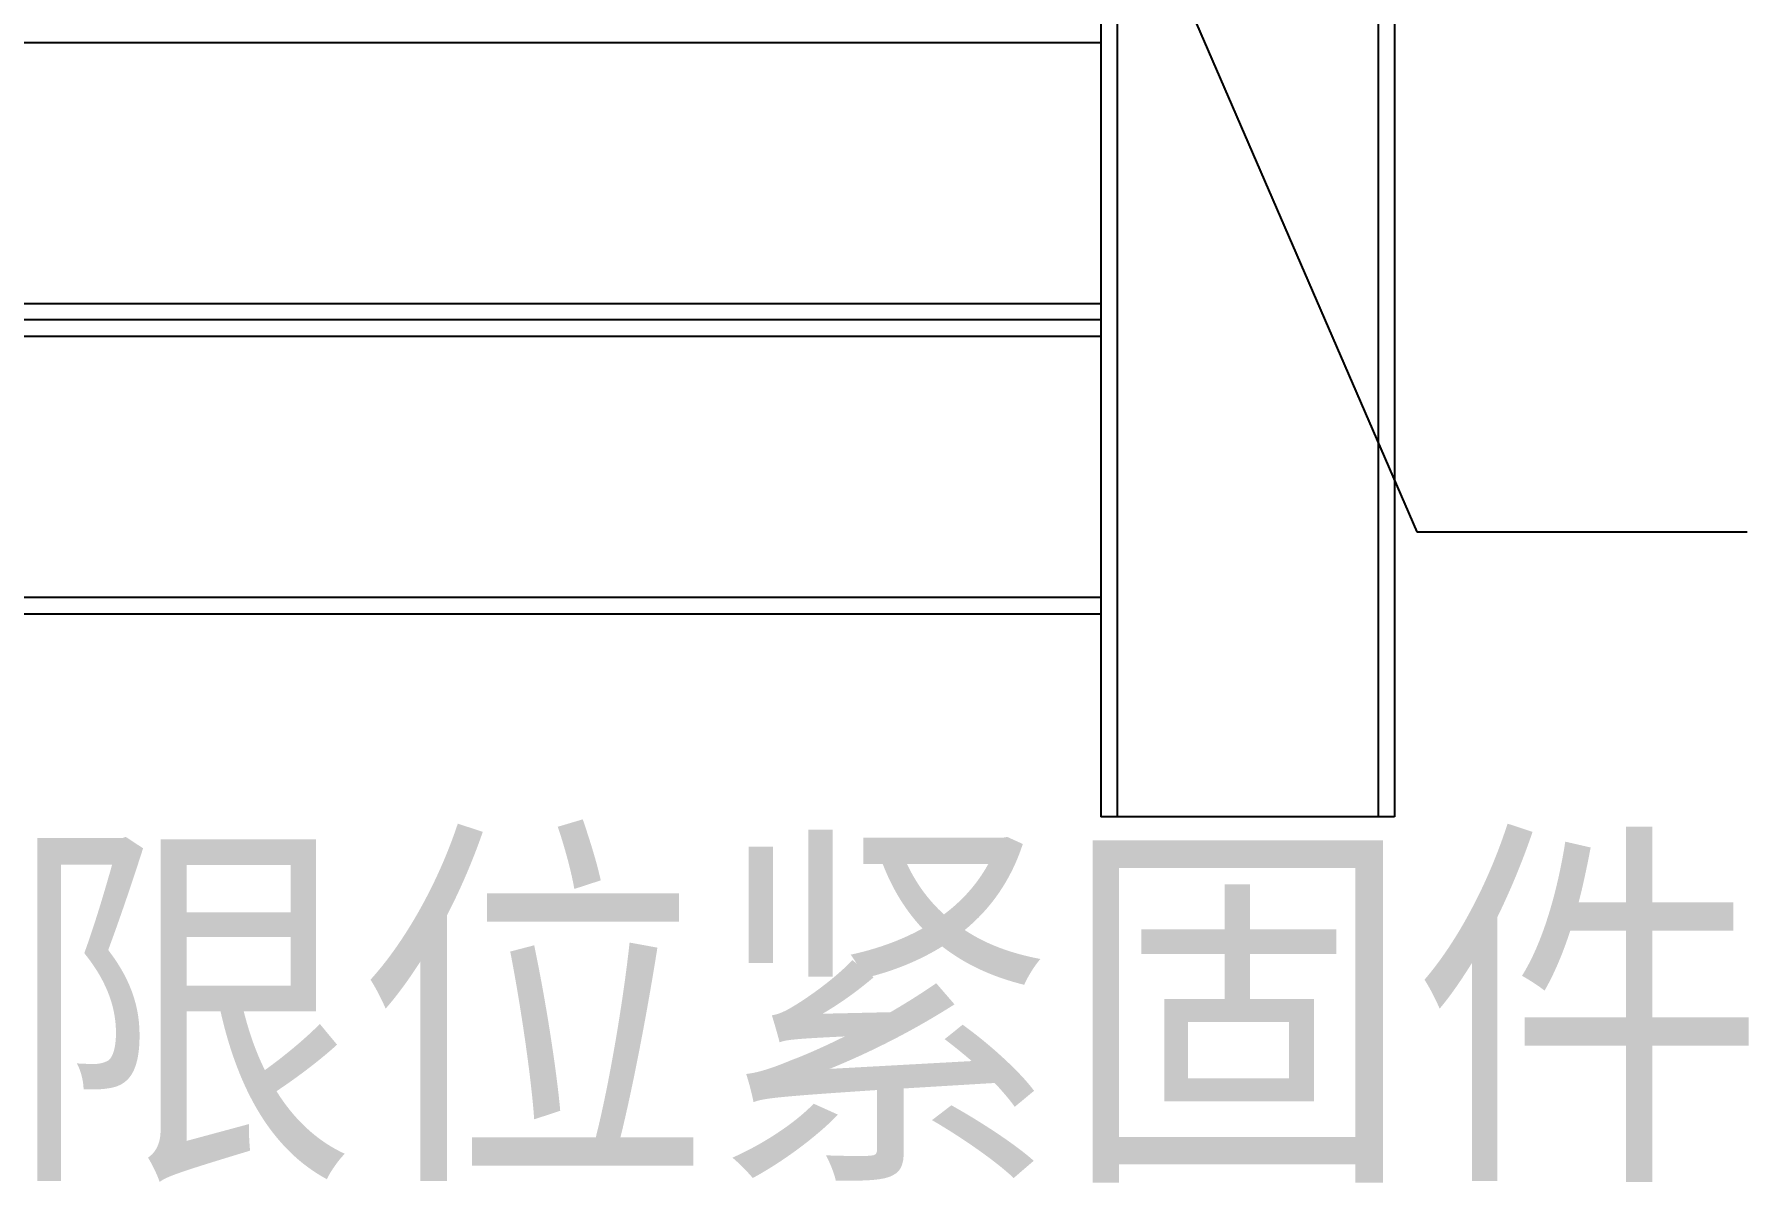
# Model space of a CAD drawing. Extents: x 69728788 to 150676229, y 20327566 to 43663798.
# Drawn here: x 75469313 to 75470509, y 20761822 to 20762623 of the extents above; entities that cross this region are included whole.
import ezdxf

# ---------------------------------------------------------------- set-up
doc = ezdxf.new("R2010")
doc.units = 0
doc.header["$LTSCALE"] = 1000
doc.header["$MEASUREMENT"] = 0
doc.layers.get('0').update_dxf_attribs({"linetype": 'CONTINUOUS'})
doc.styles.add('_TEL_DIM', font='SIMPLEX', dxfattribs={"width": 0.8, "height": 3.5, "bigfont": 'HZTXT'})

msp = doc.modelspace()

# ---------------------------------------------------------------- linework, layer by layer
at = {"color": 0, "linetype": 'Continuous'}
for p, q in [((75470057.3, 20765112.2), (75470057.3, 20762077)), ((75470068.7, 20765112.2), (75470068.7, 20762077)), ((75470250.8, 20765112.2), (75470250.8, 20762077)), ((75470262.2, 20765112.2), (75470262.2, 20762077)), ((75466479.1, 20762617.1), (75470057.3, 20762617.1)), ((75466479.1, 20762435), (75470057.3, 20762435)), ((75470057.3, 20762423.6), (75466479.1, 20762423.6)), ((75470057.3, 20762423.6), (75466479.1, 20762423.6)), ((75466479.1, 20762412.2), (75470057.3, 20762412.2)), ((75466479.1, 20762230.1), (75470057.3, 20762230.1)), ((75466479.1, 20762218.7), (75470057.3, 20762218.7)), ((75470262.2, 20762077), (75470057.3, 20762077))]:
    msp.add_line(p, q, dxfattribs=at)
at = {"color": 4}
msp.add_lwpolyline([(75470026, 20762856.6), (75470277.8, 20762275.8)], dxfattribs=at)
at = {"color": 4, "extrusion": (0, 1, 0), "elevation": 20762275.8}
msp.add_lwpolyline([(-75470277.8, 0), (-75470508.1, 0)], dxfattribs=at)

# ---------------------------------------------------------------- texts
at = {"color": 4, "insert": (75469293.1, 20762044.2), "char_height": 200, "width": 1376, "attachment_point": 1, "style": '_TEL_DIM'}
msp.add_mtext('\\fￋￎￌﾣﾤ|b0|i0|c134|p2;\\W0.9000000000;\\T1.0000000000;\\o\\l限位紧固件', dxfattribs=at)

doc.saveas('drawing.dxf')
